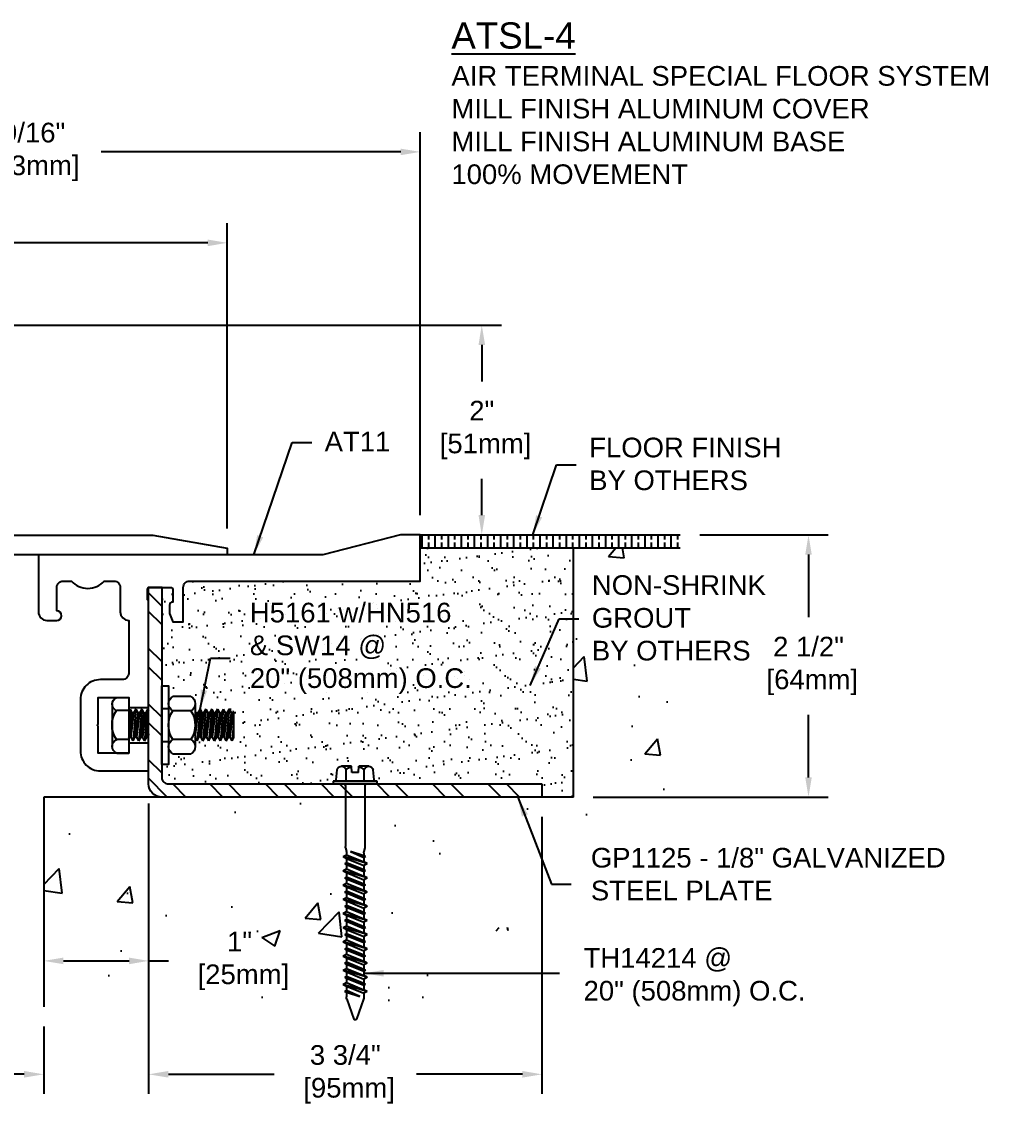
# Model space of a CAD drawing. Header units: inches. Extents: x 2.1 to 36.6, y -1.1 to 9.4.
# Drawn here: x 8.63 to 17.84, y -1.08 to 9.39 of the extents above; entities that cross this region are included whole.
import ezdxf

# ---------------------------------------------------------------- set-up
doc = ezdxf.new("R2010")
doc.units = ezdxf.units.IN
doc.header["$MEASUREMENT"] = 0
doc.linetypes.add('HIDDEN', pattern=[0.375, 0.25, -0.125])
for name, color, linetype in [('Anchors', 4, 'Continuous'), ('Conditions', 1, 'Continuous'), ('Dimensions', 3, 'Continuous'), ('Metals', 7, 'Continuous'), ('Text', 2, 'Continuous')]:
    doc.layers.add(name, color=color, linetype=linetype)
doc.styles.add('Arial', font='arial.ttf')
doc.dimstyles.new('Arial', dxfattribs={"dimtxt": 0.1875, "dimasz": 0.1875, "dimexe": 0.1875, "dimexo": 0.1875, "dimgap": 0.1875, "dimtad": 0, "dimtih": 1, "dimtoh": 1, "dimdec": 4, "dimzin": 0, "dimdsep": 46, "dimlunit": 4, "dimtxsty": 'Arial', "dimcen": 0.1875, "dimadec": 0, "dimazin": 0, "dimtfac": 1, "dimtdec": 4, "dimtofl": 0, "dimtmove": 0, "dimatfit": 3, "dimfxl": 0, "dimfrac": 2, "dimtolj": 1, "dimtzin": 0, "dimarcsym": 0})

# ---------------------------------------------------------------- blocks, each defined once
blk = doc.blocks.new('TH14214')
for p, q in [((-0.18, 0.039), (-0.172, 0.133)), ((-0.129, 0.17), (-0.036, 0.17)), ((-0.086, 0.025), (-0.086, 0.133)), ((-0.031, 0.11), (-0.036, 0.17)), ((-0.031, 0.11), (0.031, 0.11)), ((0.031, 0.11), (0.036, 0.17)), ((0.036, 0.17), (0.129, 0.17)), ((0.086, 0.025), (0.086, 0.133)), ((0.18, 0.039), (0.172, 0.133)), ((-0.209, 0), (-0.209, 0.025)), ((-0.209, 0.025), (0.209, 0.025)), ((-0.209, 0), (0.209, 0)), ((0.209, 0.025), (0.209, 0)), ((-0.093, -0.015), (-0.093, -0.597)), ((0.093, -0.015), (0.093, -0.597)), ((-0.092, -0.61), (-0.084, -0.645)), ((0.092, -0.61), (0.084, -0.645)), ((-0.115, -0.76), (0.115, -0.693)), ((-0.098, -0.693), (0.043, -0.644)), ((-0.098, -0.693), (-0.083, -0.684)), ((-0.098, -0.693), (-0.083, -0.701)), ((-0.083, -0.684), (0.043, -0.644)), ((0.043, -0.644), (-0.083, -0.701)), ((-0.083, -0.658), (-0.083, -0.684)), ((0.083, -0.675), (-0.083, -0.743)), ((-0.083, -0.701), (-0.083, -0.743)), ((0.083, -0.71), (-0.083, -0.778)), ((0.083, -0.658), (0.083, -0.675)), ((0.115, -0.693), (0.083, -0.675)), ((0.115, -0.693), (0.083, -0.71)), ((0.083, -0.71), (0.083, -0.752)), ((-0.115, -0.76), (-0.083, -0.743)), ((-0.115, -0.76), (-0.083, -0.778)), ((-0.115, -0.896), (0.115, -0.828)), ((-0.098, -0.828), (0.098, -0.76)), ((-0.098, -0.828), (-0.083, -0.82)), ((-0.098, -0.828), (-0.083, -0.836)), ((-0.083, -0.82), (0.083, -0.752)), ((0.083, -0.769), (-0.083, -0.836)), ((-0.083, -0.778), (-0.083, -0.82)), ((0.083, -0.811), (-0.083, -0.879)), ((-0.083, -0.836), (-0.083, -0.879)), ((0.098, -0.76), (0.083, -0.752)), ((0.098, -0.76), (0.083, -0.769)), ((0.083, -0.769), (0.083, -0.811)), ((0.115, -0.828), (0.083, -0.811)), ((0.115, -0.828), (0.083, -0.845)), ((-0.115, -0.896), (-0.083, -0.879)), ((-0.115, -0.896), (-0.083, -0.913)), ((-0.098, -0.964), (0.098, -0.896)), ((0.083, -0.845), (-0.083, -0.913)), ((-0.083, -0.955), (0.083, -0.888)), ((0.083, -0.904), (-0.083, -0.972)), ((-0.083, -0.913), (-0.083, -0.955)), ((0.083, -0.845), (0.083, -0.888)), ((0.098, -0.896), (0.083, -0.888)), ((0.098, -0.896), (0.083, -0.904)), ((0.083, -0.904), (0.083, -0.946)), ((-0.115, -1.031), (0.115, -0.964)), ((-0.115, -1.031), (-0.083, -1.014)), ((-0.115, -1.031), (-0.083, -1.048)), ((-0.098, -0.964), (-0.083, -0.955)), ((-0.098, -0.964), (-0.083, -0.972)), ((-0.098, -1.099), (0.098, -1.031)), ((0.083, -0.946), (-0.083, -1.014)), ((-0.083, -0.972), (-0.083, -1.014)), ((0.083, -0.981), (-0.083, -1.048)), ((-0.083, -1.091), (0.083, -1.023)), ((0.083, -1.039), (-0.083, -1.107)), ((0.115, -0.964), (0.083, -0.946)), ((0.115, -0.964), (0.083, -0.981)), ((0.083, -0.981), (0.083, -1.023)), ((0.098, -1.031), (0.083, -1.023)), ((0.098, -1.031), (0.083, -1.039)), ((0.083, -1.039), (0.083, -1.082)), ((-0.115, -1.167), (0.115, -1.099)), ((-0.115, -1.167), (-0.083, -1.149)), ((-0.098, -1.099), (-0.083, -1.091)), ((-0.098, -1.099), (-0.083, -1.107)), ((-0.083, -1.048), (-0.083, -1.091)), ((0.083, -1.082), (-0.083, -1.149)), ((-0.083, -1.107), (-0.083, -1.149)), ((0.083, -1.116), (-0.083, -1.184)), ((0.115, -1.099), (0.083, -1.082)), ((0.115, -1.099), (0.083, -1.116)), ((0.083, -1.116), (0.083, -1.158)), ((-0.115, -1.167), (-0.083, -1.184)), ((-0.115, -1.302), (0.115, -1.234)), ((-0.098, -1.234), (0.098, -1.167)), ((-0.098, -1.234), (-0.083, -1.226)), ((-0.098, -1.234), (-0.083, -1.243)), ((-0.083, -1.226), (0.083, -1.158)), ((0.083, -1.175), (-0.083, -1.243)), ((-0.083, -1.184), (-0.083, -1.226)), ((0.083, -1.217), (-0.083, -1.285)), ((-0.083, -1.243), (-0.083, -1.285)), ((0.083, -1.252), (-0.083, -1.319)), ((0.098, -1.167), (0.083, -1.158)), ((0.098, -1.167), (0.083, -1.175)), ((0.083, -1.175), (0.083, -1.217)), ((0.115, -1.234), (0.083, -1.217)), ((0.115, -1.234), (0.083, -1.252)), ((0.083, -1.252), (0.083, -1.294)), ((-0.115, -1.302), (-0.083, -1.285)), ((-0.115, -1.302), (-0.083, -1.319)), ((-0.098, -1.37), (0.098, -1.302)), ((-0.083, -1.362), (0.083, -1.294)), ((0.083, -1.31), (-0.083, -1.378)), ((-0.083, -1.319), (-0.083, -1.362)), ((0.083, -1.353), (-0.083, -1.42)), ((0.098, -1.302), (0.083, -1.294)), ((0.098, -1.302), (0.083, -1.31)), ((0.083, -1.31), (0.083, -1.353)), ((0.115, -1.37), (0.083, -1.353)), ((-0.115, -1.437), (0.115, -1.37)), ((-0.115, -1.437), (-0.083, -1.42)), ((-0.115, -1.437), (-0.083, -1.455)), ((-0.098, -1.37), (-0.083, -1.362)), ((-0.098, -1.37), (-0.083, -1.378)), ((-0.098, -1.505), (0.098, -1.437)), ((-0.083, -1.378), (-0.083, -1.42)), ((0.083, -1.387), (-0.083, -1.455)), ((-0.083, -1.497), (0.083, -1.429)), ((0.083, -1.446), (-0.083, -1.513)), ((-0.083, -1.455), (-0.083, -1.497)), ((0.115, -1.37), (0.083, -1.387)), ((0.083, -1.387), (0.083, -1.429)), ((0.098, -1.437), (0.083, -1.429)), ((0.098, -1.437), (0.083, -1.446)), ((0.083, -1.446), (0.083, -1.488)), ((-0.115, -1.573), (0.115, -1.505)), ((-0.115, -1.573), (-0.083, -1.556)), ((-0.098, -1.505), (-0.083, -1.497)), ((-0.098, -1.505), (-0.083, -1.513)), ((0.083, -1.488), (-0.083, -1.556)), ((-0.083, -1.513), (-0.083, -1.556)), ((0.083, -1.522), (-0.083, -1.59)), ((-0.083, -1.632), (0.083, -1.565)), ((0.115, -1.505), (0.083, -1.488)), ((0.115, -1.505), (0.083, -1.522)), ((0.083, -1.522), (0.083, -1.565)), ((0.098, -1.573), (0.083, -1.565)), ((-0.115, -1.573), (-0.083, -1.59)), ((-0.115, -1.708), (0.115, -1.641)), ((-0.098, -1.641), (0.098, -1.573)), ((-0.098, -1.641), (-0.083, -1.632)), ((-0.098, -1.641), (-0.083, -1.649)), ((0.083, -1.581), (-0.083, -1.649)), ((-0.083, -1.59), (-0.083, -1.632)), ((0.083, -1.623), (-0.083, -1.691)), ((-0.083, -1.649), (-0.083, -1.691)), ((0.083, -1.658), (-0.083, -1.726)), ((0.098, -1.573), (0.083, -1.581)), ((0.083, -1.581), (0.083, -1.623)), ((0.115, -1.641), (0.083, -1.623)), ((0.115, -1.641), (0.083, -1.658)), ((0.083, -1.658), (0.083, -1.7)), ((-0.115, -1.708), (-0.083, -1.691)), ((-0.115, -1.708), (-0.083, -1.726)), ((-0.115, -1.844), (0.115, -1.776)), ((-0.098, -1.776), (0.098, -1.708)), ((-0.098, -1.776), (-0.083, -1.768)), ((-0.098, -1.776), (-0.083, -1.784)), ((-0.083, -1.768), (0.083, -1.7)), ((0.083, -1.717), (-0.083, -1.784)), ((-0.083, -1.726), (-0.083, -1.768)), ((0.083, -1.759), (-0.083, -1.827)), ((0.098, -1.708), (0.083, -1.7)), ((0.098, -1.708), (0.083, -1.717)), ((0.083, -1.717), (0.083, -1.759)), ((0.115, -1.776), (0.083, -1.759)), ((0.115, -1.776), (0.083, -1.793)), ((-0.115, -1.844), (-0.083, -1.827)), ((-0.115, -1.844), (-0.083, -1.861)), ((-0.098, -1.911), (0.098, -1.844)), ((-0.083, -1.784), (-0.083, -1.827)), ((0.083, -1.793), (-0.083, -1.861)), ((-0.083, -1.903), (0.083, -1.836)), ((0.083, -1.852), (-0.083, -1.92)), ((-0.083, -1.861), (-0.083, -1.903)), ((0.083, -1.793), (0.083, -1.836)), ((0.098, -1.844), (0.083, -1.836)), ((0.098, -1.844), (0.083, -1.852)), ((0.083, -1.852), (0.083, -1.894)), ((-0.115, -1.979), (0.115, -1.911)), ((-0.115, -1.979), (-0.083, -1.962)), ((-0.115, -1.979), (-0.083, -1.996)), ((-0.098, -1.911), (-0.083, -1.903)), ((-0.098, -1.911), (-0.083, -1.92)), ((0.083, -1.894), (-0.083, -1.962)), ((-0.083, -1.92), (-0.083, -1.962)), ((0.083, -1.929), (-0.083, -1.996)), ((-0.045, -2.028), (0.083, -1.971)), ((-0.045, -2.028), (0.098, -1.979)), ((0.083, -1.987), (-0.045, -2.028)), ((0.115, -1.911), (0.083, -1.894)), ((0.115, -1.911), (0.083, -1.929)), ((0.083, -1.929), (0.083, -1.971)), ((0.098, -1.979), (0.083, -1.971)), ((0.098, -1.979), (0.083, -1.987)), ((0.083, -1.987), (0.083, -2.031)), ((-0.083, -1.996), (-0.083, -2.031)), ((-0.08, -2.051), (-0.013, -2.242)), ((0.08, -2.051), (0.013, -2.242))]:
    blk.add_line(p, q)
for centre, radius, start, end in [((-0.129, 0.126), 0.0436, 9.285, 170.715), ((0, 0.051), 0.119, 107.4215, 136.0407), ((0, 0.051), 0.119, 43.9593, 72.5785), ((0.129, 0.126), 0.0436, 9.285, 170.715), ((-0.195, 0.04), 0.015, 270, 355), ((0.195, 0.04), 0.015, 185, 270), ((-0.108, -0.015), 0.0147, 0, 90), ((0.108, -0.015), 0.0147, 90, 180), ((-0.031, -0.597), 0.062, 180, 191.9357), ((0.031, -0.597), 0.062, 348.0643, 0), ((-0.145, -0.658), 0.062, 0, 11.9357), ((0.145, -0.658), 0.062, 168.0643, 180), ((-0.021, -2.031), 0.062, 180, 199.3058), ((0.021, -2.031), 0.062, 340.6942, 0), ((0, -2.236), 0.0141, 204.1001, 335.8999)]:
    blk.add_arc(centre, radius, start, end)
blk = doc.blocks.new('at11')
blk.add_lwpolyline([(-0.281, 1.694, -0.414214), (-0.221, 1.754), (-0.142, 1.754, 0.447214), (0.171, 1.754), (0.264, 1.754, -0.414214), (0.324, 1.694), (0.324, 1.459, 0.414214), (0.404, 1.379), (0.404, 0.874, -0.414214), (0.344, 0.814), (0.134, 0.814, 0.414214), (-0.056, 0.624), (-0.056, 0.134, 0.414214), (0.134, -0.056), (0.594, -0.056), (0.594, 0.209), (0.404, 0.209), (0.404, 0.114), (0.114, 0.114), (0.114, 0.369), (0.104, 0.379), (0.114, 0.389), (0.114, 0.644), (0.404, 0.644), (0.404, 0.549), (0.594, 0.549), (0.594, 1.574), (0.584, 1.574), (0.584, 1.674, -0.414214), (0.604, 1.694), (0.804, 1.694, -0.414214), (0.824, 1.674), (0.824, 1.554, 0.414214), (0.794, 1.524), (0.794, 1.444), (0.824, 1.364), (0.924, 1.364), (0.924, 1.694, -0.414214), (0.984, 1.754), (3.184, 1.754), (3.184, 2.194), (2.994, 2.194), (2.254, 2.004), (-0.456, 2.004), (-0.456, 1.459, 0.414214), (-0.376, 1.379), (-0.281, 1.379, 1), (-0.281, 1.469)], format="xyb", close=True)
blk = doc.blocks.new('cp1125')
h = blk.add_hatch()
h.set_pattern_fill('ANSI32', color=256, style=0)
h.paths.add_polyline_path([(4.128, 21.844, 0.414214), (4.253, 21.969), (4.253, 23.844), (4.128, 23.844), (4.128, 22.031, -0.414214), (4.065, 21.969), (0.503, 21.969), (0.503, 21.844)])
blk.add_lwpolyline([(0.503, 21.969), (0.503, 21.844), (4.128, 21.844, 0.414214), (4.253, 21.969), (4.253, 23.844), (4.128, 23.844), (4.128, 22.031, -0.414214), (4.065, 21.969)], format="xyb", close=True)
blk = doc.blocks.new('*D8')
at = {"layer": 'Defpoints', "color": 0}
for p in [(12.432, 8.152), (4.842, 6.5), (12.432, 4.5)]:
    blk.add_point(p, dxfattribs=at)
at = {"layer": 'Dimensions', "color": 0, "lineweight": -2}
for p, q in [((4.842, 6.688), (4.842, 8.339)), ((12.432, 4.688), (12.432, 8.339)), ((5.03, 8.152), (7.885, 8.152)), ((12.245, 8.152), (9.39, 8.152))]:
    blk.add_line(p, q, dxfattribs=at)
at = {"layer": 'Dimensions', "color": 0}
for points in [[(5.03, 8.183), (5.03, 8.121), (4.842, 8.152)], [(12.245, 8.183), (12.245, 8.121), (12.432, 8.152)]]:
    blk.add_solid(points, dxfattribs=at)
at = {"layer": 'Dimensions', "color": 0, "insert": (8.637, 8.152), "char_height": 0.1875, "attachment_point": 5, "style": 'Arial'}
blk.add_mtext('\\A1;7 9/16"\\P [193mm]', dxfattribs=at)
blk = doc.blocks.new('*D9')
at = {"layer": 'Defpoints', "color": 0}
for p in [(10.592, 7.285), (4.842, 6.5), (10.592, 4.373)]:
    blk.add_point(p, dxfattribs=at)
at = {"layer": 'Dimensions', "color": 0, "lineweight": -2}
for p, q in [((4.842, 6.688), (4.842, 7.472)), ((10.592, 4.56), (10.592, 7.472)), ((5.03, 7.285), (6.965, 7.285)), ((10.405, 7.285), (8.47, 7.285))]:
    blk.add_line(p, q, dxfattribs=at)
at = {"layer": 'Dimensions', "color": 0}
for points in [[(5.03, 7.316), (5.03, 7.253), (4.842, 7.285)], [(10.405, 7.316), (10.405, 7.253), (10.592, 7.285)]]:
    blk.add_solid(points, dxfattribs=at)
at = {"layer": 'Dimensions', "color": 0, "insert": (7.717, 7.285), "char_height": 0.1875, "attachment_point": 5, "style": 'Arial'}
blk.add_mtext('\\A1;5 3/4"\\P [146mm]', dxfattribs=at)
blk = doc.blocks.new('*D10')
at = {"layer": 'Defpoints', "color": 0}
for p in [(4.842, 0), (8.842, 0), (8.842, -0.644)]:
    blk.add_point(p, dxfattribs=at)
at = {"layer": 'Dimensions', "color": 0, "lineweight": -2}
for p, q in [((4.842, -0.188), (4.842, -0.831)), ((8.842, -0.188), (8.842, -0.831)), ((5.03, -0.644), (6.163, -0.644)), ((8.655, -0.644), (7.522, -0.644))]:
    blk.add_line(p, q, dxfattribs=at)
at = {"layer": 'Dimensions', "color": 0}
for points in [[(5.03, -0.612), (5.03, -0.675), (4.842, -0.644)], [(8.655, -0.612), (8.655, -0.675), (8.842, -0.644)]]:
    blk.add_solid(points, dxfattribs=at)
at = {"layer": 'Dimensions', "color": 0, "char_height": 0.1875, "attachment_point": 5, "style": 'Arial'}
for s, insert in [('\\A1;4"', (6.842, -0.362)), ('\\A1;[102mm]', (6.842, -0.951))]:
    blk.add_mtext(s, dxfattribs=dict(at, insert=insert))
blk = doc.blocks.new('*D18')
at = {"layer": 'Defpoints', "color": 0}
for p in [(9.842, 2.125), (8.842, 2), (8.842, 0.438)]:
    blk.add_point(p, dxfattribs=at)
at = {"layer": 'Dimensions', "color": 0, "lineweight": -2}
for p, q in [((9.842, 1.937), (9.842, 0.25)), ((8.842, 1.812), (8.842, 0.25)), ((9.03, 0.438), (9.655, 0.438)), ((9.842, 0.438), (10.03, 0.438))]:
    blk.add_line(p, q, dxfattribs=at)
at = {"layer": 'Dimensions', "color": 0}
for points in [[(9.03, 0.469), (9.03, 0.406), (8.842, 0.438)], [(9.655, 0.469), (9.655, 0.406), (9.842, 0.438)]]:
    blk.add_solid(points, dxfattribs=at)
at = {"layer": 'Dimensions', "color": 0, "insert": (10.709, 0.438), "char_height": 0.1875, "attachment_point": 5, "style": 'Arial'}
blk.add_mtext('\\A1;1"\\P [25mm]', dxfattribs=at)
blk = doc.blocks.new('*D16')
at = {"layer": 'Defpoints', "color": 0}
for p in [(9.842, 2.125), (13.592, 2), (9.842, -0.644)]:
    blk.add_point(p, dxfattribs=at)
at = {"layer": 'Dimensions', "color": 0, "lineweight": -2}
for p, q in [((9.842, 1.937), (9.842, -0.831)), ((13.592, 1.812), (13.592, -0.831)), ((10.03, -0.644), (11.038, -0.644)), ((13.405, -0.644), (12.397, -0.644))]:
    blk.add_line(p, q, dxfattribs=at)
at = {"layer": 'Dimensions', "color": 0}
for points in [[(10.03, -0.612), (10.03, -0.675), (9.842, -0.644)], [(13.405, -0.612), (13.405, -0.675), (13.592, -0.644)]]:
    blk.add_solid(points, dxfattribs=at)
at = {"layer": 'Dimensions', "color": 0, "insert": (11.717, -0.644), "char_height": 0.1875, "attachment_point": 5, "style": 'Arial'}
blk.add_mtext('\\A1;3 3/4"\\P [95mm]', dxfattribs=at)
blk = doc.blocks.new('*D17')
at = {"layer": 'Defpoints', "color": 0}
for p in [(14.908, 4.5), (13.891, 2), (16.133, 2)]:
    blk.add_point(p, dxfattribs=at)
at = {"layer": 'Dimensions', "color": 0, "lineweight": -2}
for p, q in [((15.096, 4.5), (16.32, 4.5)), ((16.133, 4.312), (16.133, 3.716)), ((16.133, 2.188), (16.133, 2.784)), ((14.079, 2), (16.32, 2))]:
    blk.add_line(p, q, dxfattribs=at)
at = {"layer": 'Dimensions', "color": 0}
for points in [[(16.102, 4.312), (16.164, 4.312), (16.133, 4.5)], [(16.102, 2.188), (16.164, 2.188), (16.133, 2)]]:
    blk.add_solid(points, dxfattribs=at)
at = {"layer": 'Dimensions', "color": 0, "insert": (16.133, 3.25), "char_height": 0.1875, "attachment_point": 5, "style": 'Arial'}
blk.add_mtext('\\A1;2 1/2"\\P [64mm]', dxfattribs=at)
blk = doc.blocks.new('*D19')
at = {"layer": 'Defpoints', "color": 0}
for p in [(4.905, 6.5), (12.432, 4.5), (13.018, 4.5)]:
    blk.add_point(p, dxfattribs=at)
at = {"layer": 'Dimensions', "color": 0, "lineweight": -2}
for p, q in [((5.092, 6.5), (13.206, 6.5)), ((13.018, 6.312), (13.018, 5.964)), ((13.018, 4.688), (13.018, 5.036)), ((12.62, 4.5), (13.206, 4.5))]:
    blk.add_line(p, q, dxfattribs=at)
at = {"layer": 'Dimensions', "color": 0}
for points in [[(12.987, 6.312), (13.05, 6.312), (13.018, 6.5)], [(12.987, 4.688), (13.05, 4.688), (13.018, 4.5)]]:
    blk.add_solid(points, dxfattribs=at)
at = {"layer": 'Dimensions', "color": 0, "insert": (13.018, 5.5), "char_height": 0.1875, "attachment_point": 5, "style": 'Arial'}
blk.add_mtext('\\A1;2"\\P [51mm]', dxfattribs=at)
blk = doc.blocks.new('316bentalumplt')
blk.add_lwpolyline([(10.592, 4.31), (5.03, 4.31, -0.414214), (4.842, 4.498), (4.842, 6.5), (4.905, 6.5), (5.03, 6.375), (5.03, 4.623, 0.414214), (5.155, 4.498), (9.883, 4.498), (10.592, 4.373)], format="xyb", close=True)
blk = doc.blocks.new('H5161')
for p, q in [((-0.263, 0.114), (-0.263, 0)), ((-0.206, 0.158), (0.206, 0.158)), ((-0.138, 0), (-0.138, 0.114)), ((0.137, 0), (0.137, 0.114)), ((0.267, 0.114), (0.267, 0)), ((-0.263, 0), (0.267, 0)), ((-0.15, -0.013), (-0.127, 0)), ((-0.15, -0.013), (-0.008, 0)), ((0.124, 0), (0.113, -0.007)), ((-0.15, -0.013), (-0.113, -0.034)), ((-0.15, -0.069), (0.15, -0.041)), ((-0.15, -0.069), (-0.113, -0.047)), ((-0.15, -0.069), (-0.113, -0.09)), ((-0.15, -0.124), (0.15, -0.096)), ((-0.15, -0.124), (-0.113, -0.103)), ((0.113, -0.007), (-0.113, -0.034)), ((-0.113, -0.047), (0.113, -0.02)), ((-0.113, -0.047), (-0.113, -0.034)), ((0.113, -0.062), (-0.113, -0.09)), ((-0.113, -0.103), (0.113, -0.075)), ((-0.113, -0.103), (-0.113, -0.09)), ((0.113, -0.02), (0.113, -0.007)), ((0.15, -0.041), (0.113, -0.02)), ((0.15, -0.041), (0.113, -0.062)), ((0.113, -0.075), (0.113, -0.062)), ((0.15, -0.096), (0.113, -0.075)), ((0.15, -0.096), (0.113, -0.118)), ((-0.15, -0.124), (-0.113, -0.145)), ((-0.15, -0.18), (0.15, -0.152)), ((-0.15, -0.18), (-0.113, -0.159)), ((-0.15, -0.18), (-0.132, -0.19)), ((0.113, -0.118), (-0.113, -0.145)), ((-0.113, -0.159), (0.113, -0.131)), ((-0.113, -0.159), (-0.113, -0.145)), ((0.113, -0.173), (-0.023, -0.19)), ((0.083, -0.19), (0.113, -0.186)), ((0.113, -0.131), (0.113, -0.118)), ((0.15, -0.152), (0.113, -0.131)), ((0.15, -0.152), (0.113, -0.173)), ((0.113, -0.186), (0.113, -0.173)), ((0.119, -0.19), (0.113, -0.186)), ((-0.15, -0.68), (0.15, -0.652)), ((-0.15, -0.68), (-0.113, -0.659)), ((-0.15, -0.68), (-0.113, -0.701)), ((-0.15, -0.735), (0.15, -0.708)), ((-0.15, -0.735), (-0.113, -0.714)), ((-0.134, -0.633), (-0.113, -0.645)), ((-0.113, -0.659), (0.093, -0.633)), ((-0.014, -0.633), (-0.113, -0.645)), ((-0.113, -0.659), (-0.113, -0.645)), ((0.113, -0.673), (-0.113, -0.701)), ((-0.113, -0.714), (0.113, -0.686)), ((-0.113, -0.714), (-0.113, -0.701)), ((0.113, -0.729), (-0.113, -0.757)), ((0.15, -0.652), (0.113, -0.673)), ((0.113, -0.686), (0.113, -0.673)), ((0.15, -0.708), (0.113, -0.686)), ((0.15, -0.708), (0.113, -0.729)), ((0.113, -0.742), (0.113, -0.729)), ((0.15, -0.652), (0.117, -0.633)), ((-0.15, -0.735), (-0.113, -0.757)), ((-0.15, -0.791), (0.15, -0.763)), ((-0.15, -0.791), (-0.113, -0.77)), ((-0.15, -0.791), (-0.113, -0.812)), ((-0.15, -0.846), (0.15, -0.819)), ((-0.15, -0.846), (-0.113, -0.825)), ((-0.113, -0.77), (0.113, -0.742)), ((-0.113, -0.77), (-0.113, -0.757)), ((0.113, -0.784), (-0.113, -0.812)), ((-0.113, -0.825), (0.113, -0.797)), ((-0.113, -0.825), (-0.113, -0.812)), ((0.15, -0.763), (0.113, -0.742)), ((0.15, -0.763), (0.113, -0.784)), ((0.113, -0.797), (0.113, -0.784)), ((0.15, -0.819), (0.113, -0.797)), ((0.15, -0.819), (0.113, -0.84)), ((-0.15, -0.846), (-0.113, -0.868)), ((-0.15, -0.902), (0.15, -0.874)), ((-0.15, -0.902), (-0.113, -0.881)), ((-0.15, -0.902), (-0.113, -0.923)), ((-0.15, -0.958), (0.15, -0.93)), ((-0.15, -0.958), (-0.113, -0.936)), ((0.113, -0.84), (-0.113, -0.868)), ((-0.113, -0.881), (0.113, -0.853)), ((-0.113, -0.881), (-0.113, -0.868)), ((0.113, -0.895), (-0.113, -0.923)), ((-0.113, -0.936), (0.113, -0.909)), ((-0.113, -0.936), (-0.113, -0.923)), ((0.113, -0.853), (0.113, -0.84)), ((0.15, -0.874), (0.113, -0.853)), ((0.15, -0.874), (0.113, -0.895)), ((0.113, -0.909), (0.113, -0.895)), ((0.15, -0.93), (0.113, -0.909)), ((0.15, -0.93), (0.113, -0.951)), ((-0.15, -0.958), (-0.113, -0.979)), ((-0.127, -1), (-0.113, -0.992)), ((-0.127, -1), (0.124, -1)), ((0.113, -0.951), (-0.113, -0.979)), ((-0.113, -0.992), (0.113, -0.964)), ((-0.113, -0.992), (-0.113, -0.979)), ((-0.008, -1), (0.15, -0.985)), ((0.113, -0.964), (0.113, -0.951)), ((0.15, -0.985), (0.113, -0.964)), ((0.15, -0.985), (0.124, -1))]:
    blk.add_line(p, q)
for centre, radius, start, end in [((-0.2, 0.091), 0.0671, 20.1354, 159.8646), ((0, -0.078), 0.237, 54.5107, 125.4893), ((0.202, 0.089), 0.0693, 21.4013, 158.5987)]:
    blk.add_arc(centre, radius, start, end)
for p in [(-0.113, -0.047), (-0.113, -0.103), (-0.113, -0.159), (-0.113, -0.659), (-0.113, -0.714), (-0.113, -0.77), (-0.113, -0.825), (-0.113, -0.881), (-0.113, -0.936), (-0.113, -0.992)]:
    blk.add_point(p)
blk = doc.blocks.new('SW14')
at = {"linetype": 'HIDDEN', "ltscale": 0.0625}
for p, q in [((7.127, 2.464), (7.192, 2.464)), ((7.127, 2.151), (7.192, 2.151))]:
    blk.add_line(p, q, dxfattribs=at)
blk.add_lwpolyline([(7.127, 1.932), (7.127, 2.682), (7.192, 2.682), (7.192, 1.932)], close=True)
blk = doc.blocks.new('HN516')
for p, q in [((-0.205, 0), (0.205, 0)), ((-0.274, -0.04), (-0.274, -0.213)), ((-0.137, -0.213), (-0.137, -0.04)), ((0.137, -0.213), (0.137, -0.04)), ((0.274, -0.04), (0.274, -0.213)), ((-0.205, -0.253), (0.205, -0.253))]:
    blk.add_line(p, q)
for centre, radius, start, end in [((0, -0.253), 0.253, 57.1911, 122.8089), ((-0.205, -0.078), 0.0783, 29.0208, 150.9792), ((0.205, -0.078), 0.0783, 29.0208, 150.9792), ((-0.205, -0.175), 0.0783, 209.0208, 330.9792), ((0, -0.001), 0.253, 237.1911, 302.8089), ((0.205, -0.175), 0.0783, 209.0208, 330.9792)]:
    blk.add_arc(centre, radius, start, end)

msp = doc.modelspace()

# ---------------------------------------------------------------- hatches: boundary and pattern name
at = {"layer": 'Conditions'}
h = msp.add_hatch(dxfattribs=at)
h.set_pattern_fill('ANSI33', color=256, scale=0.5, angle=45, style=0)
h.set_pattern_definition([(90, (15.57476, -14.82424), (0.125, 3e-17), []), (90, (15.51226, -14.76174), (0.125, 3e-17), [0.0625, -0.03125])])
h.paths.add_polyline_path([(12.43224, 4.5), (14.90842, 4.5), (14.90842, 4.375), (12.43224, 4.375)])
h = msp.add_hatch(dxfattribs=at)
h.set_pattern_fill('AR-CONC', color=256, scale=0.25, style=0)
h.set_pattern_definition([(50, (0.1097, -14.8242), (1.79315, -0.15688), [0.1875, -2.0625]), (355, (0.1097, -14.8242), (-0.34688, 1.88048), [0.15, -1.65]), (100.451, (0.2591, -14.8373), (1.44627, 1.7236), [0.15935, -1.75286]), (46.184, (0.1097, -14.3242), (2.6681, -0.4138), [0.28125, -3.09375]), (96.636, (0.332, -14.3587), (2.33666, 2.4353), [0.23903, -2.62928]), (351.184, (0.1097, -14.3242), (2.33665, 2.4353), [0.225, -2.475]), (21, (0.3597, -14.4492), (1.49227, -1.00655), [0.1875, -2.0625]), (326, (0.3597, -14.4492), (0.60829, 1.81288), [0.15, -1.65]), (71.451, (0.484, -14.5331), (2.10056, 0.80633), [0.15935, -1.75286]), (37.5, (0.1097, -14.82424), (0.0304, 0.832235), [0, -1.63, 0, -1.675, 0, -1.65625]), (7.5, (0.1097, -14.8242), (0.657674, 0.98603), [0, -0.955, 0, -1.5925, 0, -0.63125]), (327.5, (-0.4478, -14.82424), (1.334556, -0.056387), [0, -0.625, 0, -1.95, 0, -2.5875]), (317.5, (-0.6978, -14.8242), (1.457965, 0.25026), [0, -0.8125, 0, -1.295, 0, -1.8375])])
h.paths.add_polyline_path([(14.90842, 4.375), (13.89133, 4.375), (13.89133, 2), (11.90399, 2), (11.90399, 1.52114), (11.89533, 1.48017, 0.05212645), (11.89399, 1.46735), (11.89399, 1.44051), (11.90925, 1.43229), (11.89399, 1.42407), (11.89399, 1.38182), (11.92599, 1.36458), (11.89399, 1.34735), (11.89399, 1.30509), (11.90925, 1.29688), (11.89399, 1.28866), (11.89399, 1.2464), (11.92599, 1.22917), (11.89399, 1.21193), (11.89399, 1.16968), (11.90925, 1.16146), (11.89399, 1.15324), (11.89399, 1.11098), (11.92599, 1.09375), (11.89399, 1.07652), (11.89399, 1.03426), (11.90925, 1.02604), (11.89399, 1.01782), (11.89399, 0.97557), (11.92599, 0.95833), (11.89399, 0.9411), (11.89399, 0.89884), (11.90925, 0.89063), (11.89399, 0.88241), (11.89399, 0.84015), (11.92599, 0.82292), (11.89399, 0.80568), (11.89399, 0.76343), (11.90925, 0.75521), (11.89399, 0.74699), (11.89399, 0.70473), (11.92599, 0.6875), (11.89399, 0.67027), (11.89399, 0.62801), (11.90925, 0.61979), (11.89399, 0.61157), (11.89399, 0.56932), (11.92599, 0.55208), (11.89399, 0.53485), (11.89399, 0.49259), (11.90925, 0.48438), (11.89399, 0.47616), (11.89399, 0.4339), (11.92599, 0.41667), (11.89399, 0.39943), (11.89399, 0.35718), (11.90925, 0.34896), (11.89399, 0.34074), (11.89399, 0.29848), (11.92599, 0.28125), (11.89399, 0.26402), (11.89399, 0.22176), (11.90925, 0.21354), (11.89399, 0.20532), (11.89399, 0.16307), (11.92599, 0.14583), (11.89399, 0.1286), (11.89399, 0.09412, -0.08443704), (11.8905, 0.07362), (11.86471, 0), (12.55024, 0), (12.55024, 0.72359), (14.81235, 0.72359), (14.81235, 0), (14.90842, 0), (14.90842, 0.75604), (12.87495, 0.75604), (12.87495, 1.77289), (14.90842, 1.77289)])
h.paths.add_polyline_path([(11.72799, 0.46714), (11.69599, 0.48438), (11.72799, 0.50161), (11.72799, 0.54387), (11.71273, 0.55208), (11.72799, 0.5603), (11.72799, 0.60256), (11.69599, 0.61979), (11.72799, 0.63702), (11.72799, 0.67928), (11.71273, 0.6875), (11.72799, 0.69572), (11.72799, 0.73798), (11.69599, 0.75521), (11.72799, 0.77244), (11.72799, 0.8147), (11.71273, 0.82292), (11.72799, 0.83113), (11.72799, 0.87339), (11.69599, 0.89063), (11.72799, 0.90786), (11.72799, 0.95012), (11.71273, 0.95833), (11.72799, 0.96655), (11.72799, 1.00881), (11.69599, 1.02604), (11.72799, 1.04327), (11.72799, 1.08553), (11.71273, 1.09375), (11.72799, 1.10197), (11.72799, 1.14423), (11.69599, 1.16146), (11.72799, 1.17869), (11.72799, 1.22095), (11.71273, 1.22917), (11.72799, 1.23738), (11.72799, 1.27964), (11.69599, 1.29688), (11.72799, 1.31411), (11.72799, 1.35637), (11.71273, 1.36458), (11.72799, 1.3728), (11.72799, 1.41506), (11.69599, 1.43229), (11.72799, 1.44952), (11.72799, 1.46735, 0.05212645), (11.72665, 1.48017), (11.71799, 1.52114), (11.71799, 2), (9.96724, 2), (8.84224, 2), (8.84224, 0), (11.75727, 0), (11.73148, 0.07362, -0.08443704), (11.72799, 0.09412), (11.72799, 0.13762), (11.71273, 0.14583), (11.72799, 0.15405), (11.72799, 0.19631), (11.69599, 0.21354), (11.72799, 0.23077), (11.72799, 0.27303), (11.71273, 0.28125), (11.72799, 0.28947), (11.72799, 0.33173), (11.69599, 0.34896), (11.72799, 0.36619), (11.72799, 0.40845), (11.71273, 0.41667), (11.72799, 0.42488)])
h.paths.add_polyline_path([(9.27072, 1.16711), (9.27072, 1.84861), (11.51118, 1.84861), (11.51118, 1.16711)], flags=16)
h.paths.add_polyline_path([(9.30642, 1.82391), (11.48595, 1.82391), (11.48595, 1.16825), (9.30642, 1.16825)], flags=8)
h = msp.add_hatch(dxfattribs=at)
h.set_pattern_fill('AR-SAND', color=256, scale=0.125, style=0)
h.paths.add_polyline_path([(11.98356, 2.25197), (11.99128, 2.16369, 0.7784635), (12.01999, 2.15904), (12.01999, 2.125), (13.59224, 2.125), (13.59224, 2), (13.89133, 2), (13.89133, 4.375), (12.43224, 4.375), (12.43224, 4.06), (10.23224, 4.06, 0.41421356), (10.17224, 4), (10.17224, 3.67), (10.07224, 3.67), (10.04224, 3.75), (10.04224, 3.83, -0.41421356), (10.07224, 3.86), (10.07224, 3.98, 0.41421356), (10.05224, 4), (9.96724, 4), (9.96724, 3.06151), (10.03224, 3.06151), (10.03224, 2.89182, -0.27253357), (10.07254, 2.96026), (10.24526, 2.96026, -0.27253357), (10.28555, 2.89182), (10.28555, 2.82068), (10.29769, 2.79951), (10.31081, 2.79951), (10.33203, 2.83651), (10.35325, 2.79951), (10.36637, 2.79951), (10.38759, 2.83651), (10.4088, 2.79951), (10.42193, 2.79951), (10.44314, 2.83651), (10.46436, 2.79951), (10.47748, 2.79951), (10.4987, 2.83651), (10.51991, 2.79951), (10.53304, 2.79951), (10.55425, 2.83651), (10.57547, 2.79951), (10.58859, 2.79951), (10.60981, 2.83651), (10.63102, 2.79951), (10.64415, 2.79951), (10.65224, 2.81362), (10.65224, 2.56206), (10.63759, 2.53651), (10.61637, 2.57351), (10.60325, 2.57351), (10.58203, 2.53651), (10.56081, 2.57351), (10.54769, 2.57351), (10.52647, 2.53651), (10.50526, 2.57351), (10.49214, 2.57351), (10.47092, 2.53651), (10.4497, 2.57351), (10.43658, 2.57351), (10.41536, 2.53651), (10.39415, 2.57351), (10.38102, 2.57351), (10.35981, 2.53651), (10.33859, 2.57351), (10.32547, 2.57351), (10.30425, 2.53651), (10.28555, 2.56912), (10.28555, 2.48119, -0.27253357), (10.24526, 2.41276), (10.07254, 2.41276, -0.27253357), (10.03224, 2.48119), (10.03224, 2.31151), (9.96724, 2.31151), (9.96724, 2.1875, 0.41421356), (10.02974, 2.125), (11.60199, 2.125), (11.60199, 2.15904, 0.7784635), (11.6307, 2.16369), (11.63842, 2.25197, -0.41056306), (11.68199, 2.295), (11.77474, 2.295), (11.77999, 2.235), (11.84199, 2.235), (11.84724, 2.295), (11.93999, 2.295, -0.41056306)])
h.paths.add_polyline_path([(10.76032, 3.90415), (12.93984, 3.90415), (12.93984, 2.9328), (10.76032, 2.9328)], flags=24)

# ---------------------------------------------------------------- linework, layer by layer
for p, q in [((12.43224, 4.5), (14.90842, 4.5)), ((12.43224, 4.375), (14.90842, 4.375)), ((13.89133, 2), (13.89133, 4.375)), ((8.84224, 2), (8.84224, 0)), ((13.89133, 2), (8.84224, 2))]:
    msp.add_line(p, q, dxfattribs=at)

# ---------------------------------------------------------------- block references
at = {"layer": 'Anchors'}
msp.add_blockref('SW14', (2.84054, 0.37912), dxfattribs=at)
at = {"layer": 'Anchors', "xscale": -1, "rotation": 90}
for name, p in [('H5161', (9.65224, 2.68651)), ('HN516', (10.03224, 2.68651))]:
    msp.add_blockref(name, p, dxfattribs=at)
at = {"layer": 'Anchors', "xscale": -1}
msp.add_blockref('TH14214', (11.81099, 2.125), dxfattribs=at)
at = {"layer": 'Metals'}
for name, p in [('316bentalumplt', (0, 0)), ('at11', (9.24789, 2.30565))]:
    msp.add_blockref(name, p, dxfattribs=at)
at = {"layer": 'Metals', "xscale": -1}
msp.add_blockref('cp1125', (14.09489, -19.84354), dxfattribs=at)

# ---------------------------------------------------------------- texts
at = {"layer": 'Text', "insert": (12.72874, 9.3873), "char_height": 0.25, "width": 5.390625, "attachment_point": 1, "style": 'Arial'}
msp.add_mtext('{\\LATSL-4\\P\\H0.75x;\\lAIR TERMINAL SPECIAL FLOOR SYSTEM\\PMILL FINISH ALUMINUM COVER\\PMILL FINISH ALUMINUM BASE\\P100% MOVEMENT}', dxfattribs=at)
at = {"layer": 'Text', "char_height": 0.1875, "style": 'Arial'}
for s, insert, attachment_point in [('\\A1;AT11', (11.52017, 5.39013), 4), ('FLOOR FINISH\\PBY OTHERS', (14.04214, 5.17559), 4), ('NON-SHRINK\\PGROUT\\PBY OTHERS', (14.06773, 3.70765), 4), ('H5161 w/HN516\\P& SW14 @\\P20" (508mm) O.C.', (10.80719, 3.41848), 4), ('GP1125 - 1/8" GALVANIZED\\PSTEEL PLATE', (14.05812, 1.26388), 4), ('TH14214 @\\P20" (508mm) O.C.', (13.98859, 0.00309), 7)]:
    msp.add_mtext(s, dxfattribs=dict(at, insert=insert, attachment_point=attachment_point))

# ---------------------------------------------------------------- dimensions: what is measured, and where the dimension line sits
at = {"layer": 'Dimensions'}
for base, p2, picture, middle in [((12.43224, 8.15185), (12.43224, 4.5), '*D8', (8.63724, 8.15185)), ((10.59224, 7.28468), (10.59224, 4.3725), '*D9', (7.71724, 7.28468))]:
    dim = msp.add_linear_dim(base=base, p1=(4.84224, 6.5), p2=p2, dimstyle='Arial', override={"dimpost": '\\X'}, dxfattribs=at)
    dim.commit()
    dim.dimension.update_dxf_attribs({"geometry": picture, "text_midpoint": middle, "dimtype": 160})
for base, p1, p2, angle, picture, middle in [((13.01836, 4.5), (4.90474, 6.5), (12.43224, 4.5), 90, '*D19', (13.01836, 5.5)), ((16.1328, 2), (14.90842, 4.5), (13.89133, 2), 90, '*D17', (16.1328, 3.25)), ((8.84224, 0.43753), (9.84224, 2.125), (8.84224, 2), 180, '*D18', (10.70927, 0.43753)), ((9.84224, -0.64369), (13.59224, 2), (9.84224, 2.125), 180, '*D16', (11.71724, -0.64369))]:
    dim = msp.add_linear_dim(base=base, p1=p1, p2=p2, angle=angle, dimstyle='Arial', override={"dimpost": '\\X'}, dxfattribs=at)
    dim.commit()
    dim.dimension.update_dxf_attribs({"geometry": picture, "text_midpoint": middle, "dimtype": 160})
dim = msp.add_linear_dim(base=(8.84224, -0.64369), p1=(4.84224, 0), p2=(8.84224, 0), dimstyle='Arial', override={"dimpost": '\\X'}, dxfattribs=at)
dim.commit()
dim.dimension.update_dxf_attribs({"geometry": '*D10', "text_midpoint": (6.84224, -0.64369)})

# ---------------------------------------------------------------- leaders
at = {"layer": 'Text', "annotation_type": 0, "has_hookline": 1, "hookline_direction": 0}
for points, text_width in [([(10.8455, 4.31), (11.20916, 5.38243), (11.39666, 5.38243)], 0.57798), ([(13.50465, 4.5), (13.73113, 5.16788), (13.91863, 5.16788)], 1.7911), ([(13.47869, 3.06527), (13.75673, 3.69995), (13.94423, 3.69995)], 1.63851), ([(10.33203, 2.83651), (10.43219, 3.32473), (10.61969, 3.32473)], 2.08578)]:
    msp.add_leader(points, dimstyle='Arial', override={"dimgap": 0.1875, "dimtad": 0}, dxfattribs=dict(at, text_width=text_width))
at = {"layer": 'Text'}
for points in [[(13.36126, 2), (13.68312, 1.17013), (13.87062, 1.17013)], [(11.89399, 0.31961), (13.76055, 0.31961)]]:
    msp.add_leader(points, dimstyle='Arial', override={"dimgap": 0.1875, "dimtad": 0}, dxfattribs=at)

doc.saveas('drawing.dxf')
